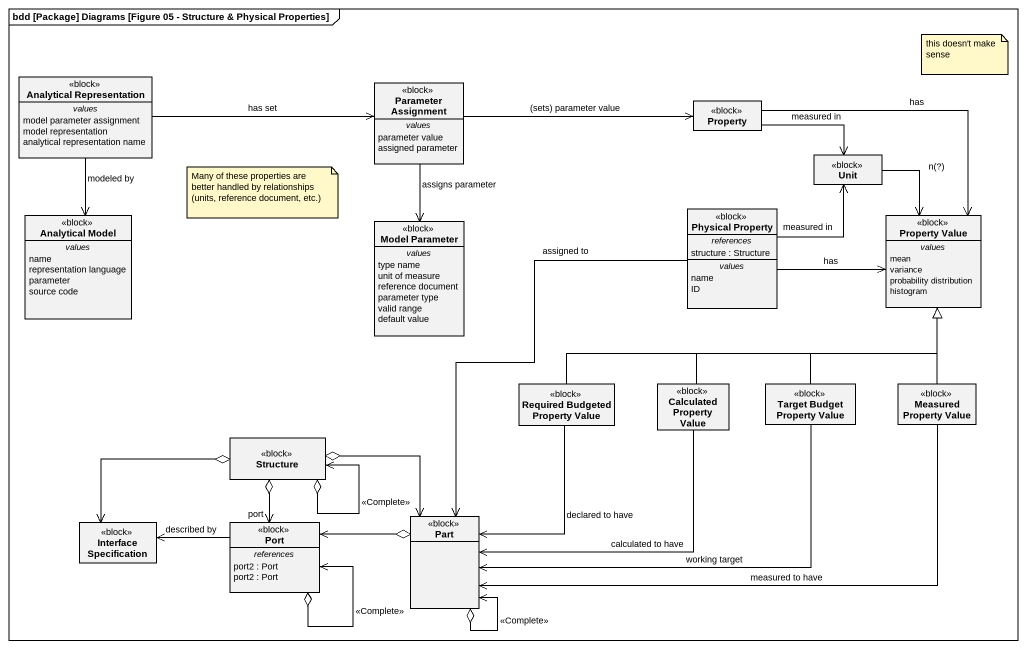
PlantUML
@startuml
mainframe bdd [Package] Diagrams [Figure 05 - Structure & Physical Properties]
hide circle
hide empty members
class "Analytical Representation" as Analytical_Representation <<block>> {
  -- values --
  model parameter assignment
  model representation
  analytical representation name
}
class "Parameter Assignment" as Parameter_Assignment <<block>> {
  -- values --
  parameter value
  assigned parameter
}
class Property <<block>>
class Unit <<block>>
class "Analytical Model" as Analytical_Model <<block>> {
  -- values --
  name
  representation language
  parameter
  source code
}
class "Model Parameter" as Model_Parameter <<block>> {
  -- values --
  type name
  unit of measure
  reference document
  parameter type
  valid range
  default value
}
class "Physical Property" as Physical_Property <<block>> {
  -- references --
  structure : Structure
  -- values --
  name
  ID
}
class "Property Value" as Property_Value <<block>> {
  -- values --
  mean
  variance
  probability distribution
  histogram
}
class "Required Budgeted Property Value" as Required_Budgeted_Property <<block>>
class "Calculated Property Value" as Calculated_Property_Value <<block>>
class "Target Budget Property Value" as Target_Budget_Property_Value <<block>>
class "Measured Property Value" as Measured_Property_Value <<block>>
class Structure <<block>>
class "Interface Specification" as Interface_Specification <<block>>
class "Port" as Port_ <<block>> {
  -- references --
  port2 : Port
  port2 : Port
}
class Part <<block>>
Analytical_Representation -right-> Parameter_Assignment : has set
Analytical_Representation --> Analytical_Model : modeled by
Parameter_Assignment -right-> Property : (sets) parameter value
Parameter_Assignment --> Model_Parameter : assigns parameter
Property -right-> Unit : measured in
Property --> Property_Value : has
Unit --> Property_Value : n(?)
Physical_Property -up-> Unit : measured in
Physical_Property -right-> Property_Value : has
Physical_Property --> Part : assigned to
Required_Budgeted_Property -right-|> Property_Value
Required_Budgeted_Property --> Part : declared to have
Calculated_Property_Value -up-|> Property_Value
Calculated_Property_Value --> Part : calculated to have
Target_Budget_Property_Value -up-|> Property_Value
Target_Budget_Property_Value -left-> Part : working target
Measured_Property_Value -up-|> Property_Value
Measured_Property_Value -left-> Part : measured to have
Structure o--> Structure : <<Complete>>
Structure o-left-> Interface_Specification
Structure o--> "port" Port_
Structure o--> Part
Port_ -left-> Interface_Specification : described by
Port_ o--> Port_ : <<Complete>>
Part o-left-> Port_
Part o--> Part : <<Complete>>
note as N1
  this doesn't make sense
end note
note as N2
  Many of these properties are better handled by relationships (units, reference document, etc.)
end note
@enduml
